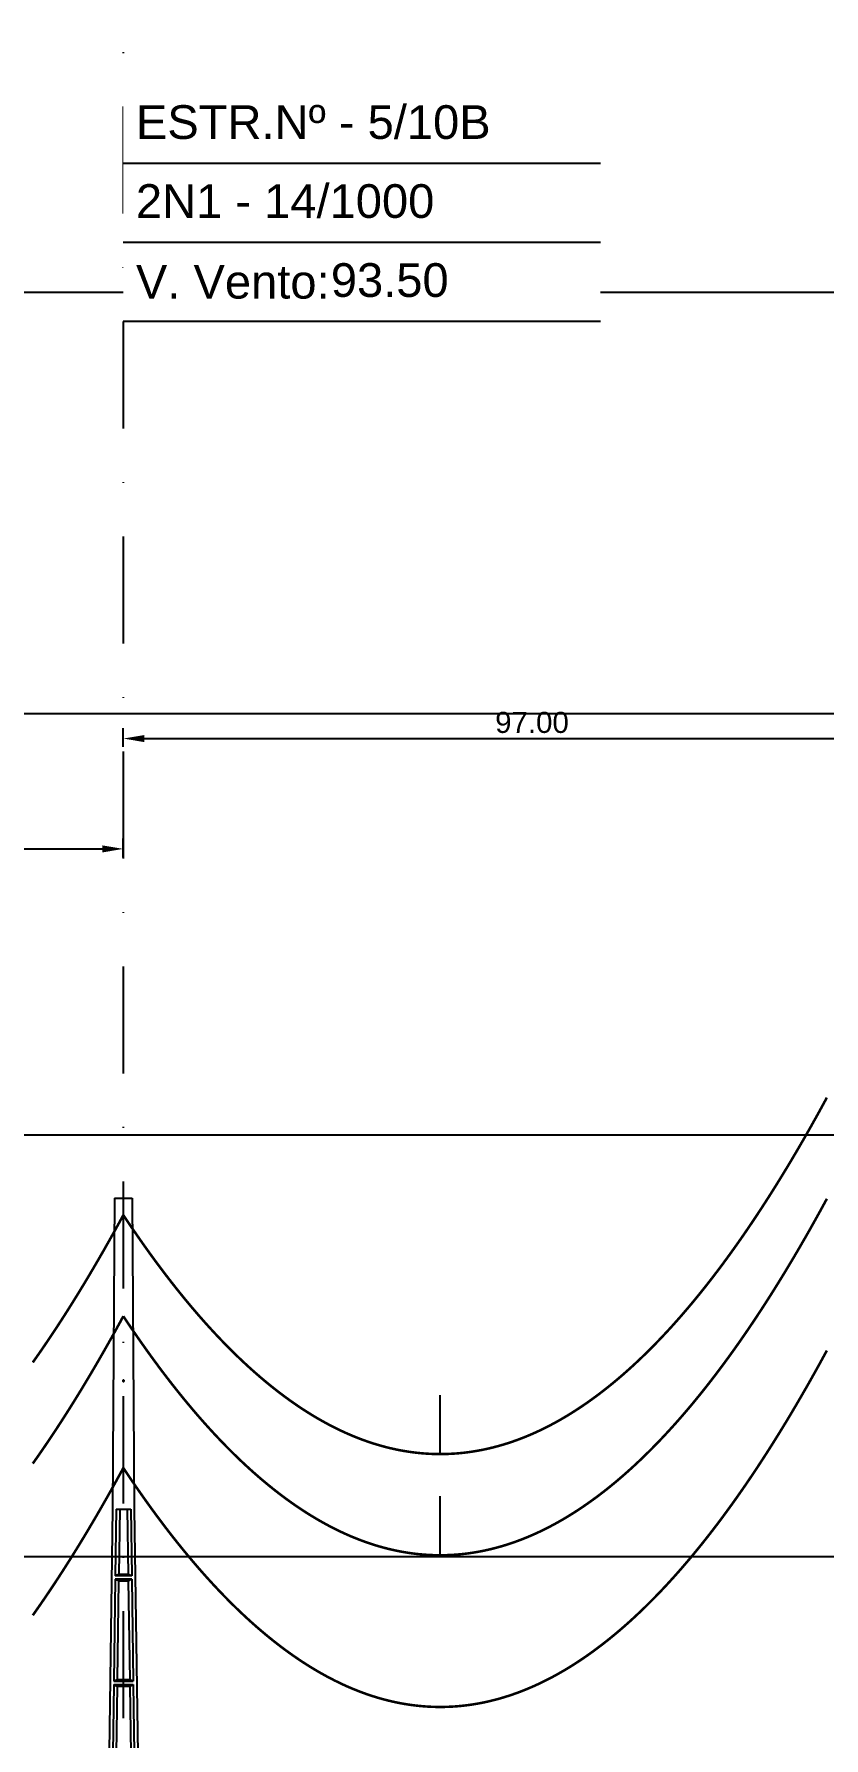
# Model space of a CAD drawing. Header units: metres. Extents: x -121 to 9872, y 3505 to 10721.
# Drawn here: x 5839.5 to 5933.2, y 6255.4 to 6457.6 of the extents above; entities that cross this region are included whole.
import ezdxf
from ezdxf.enums import TextEntityAlignment as Align

# ---------------------------------------------------------------- set-up
doc = ezdxf.new("R2010")
doc.units = ezdxf.units.M
doc.set_wipeout_variables(frame=1)
doc.header["$PDMODE"] = 2
doc.linetypes.add('DASHDOT', pattern=[25.4, 12.7, -6.35, 0, -6.35])
for name, color, linetype in [('Cabeçalho', 7, 'Continuous'), ('CON-EOL- FO', 101, 'Continuous'), ('CON-EOL-CA ARBUTUS', 144, 'Continuous'), ('cotas', 7, 'Continuous'), ('GRID', 253, 'Continuous'), ('Ind_Bloco', 7, 'Continuous'), ('POSTE DT', 7, 'Continuous')]:
    doc.layers.add(name, color=color, linetype=linetype)
doc.styles.add('Arial', font='arial.ttf')
doc.styles.add('SIMM-PADRÃO_(TXT)', font='arial.ttf', dxfattribs={"height": 2})
doc.styles.get("Standard").update_dxf_attribs({"font": 'arial.ttf'})
doc.dimstyles.new('ISO-25', dxfattribs={"dimtxt": 2.5, "dimasz": 2.5, "dimexe": 1.25, "dimexo": 0.625, "dimtad": 1, "dimzin": 1, "dimtxsty": 'Standard', "dimcen": 2.5, "dimaunit": 1, "dimadec": 3, "dimazin": 3, "dimtfac": 1, "dimtmove": 0, "dimatfit": 3, "dimfxlon": 1, "dimarcsym": 0})

# ---------------------------------------------------------------- blocks, each defined once
blk = doc.blocks.new('*U1')
at = {"layer": 'POSTE DT', "extrusion": (0, 1, 0)}
for p, q in [((-3.31, 378.23), (-4.05, 262)), ((-3.31, 378.23), (3.31, 378.23)), ((3.31, 378.23), (4.06, 262)), ((-4.05, 262), (-7.72, 0)), ((-4.05, 262), (-4.05, 262)), ((-2.73, 262), (-3.08, 237.05)), ((-2.73, 262), (2.75, 262)), ((-1.42, 262), (-1.77, 237.57)), ((1.43, 262), (1.77, 237.57)), ((2.75, 262), (3.1, 237.05)), ((4.06, 262), (7.72, 0)), ((-3.1, 235.74), (-3.63, 197.65)), ((3.11, 235.73), (-3.1, 235.74)), ((3.1, 237.05), (-3.08, 237.05)), ((3.11, 235.73), (3.65, 197.65)), ((-1.8, 235.21), (-2.32, 198.19)), ((1.8, 235.21), (2.32, 198.19)), ((-3.65, 196.34), (-4.19, 158.25)), ((-2.35, 195.8), (-2.87, 158.8)), ((2.35, 195.8), (2.87, 158.8)), ((3.66, 196.34), (4.2, 158.25)), ((-4.21, 156.94), (-4.74, 118.85)), ((-2.9, 156.39), (-3.42, 119.41)), ((2.91, 156.39), (3.42, 119.41)), ((4.21, 156.94), (4.75, 118.85)), ((-4.76, 117.54), (-5.29, 79.45)), ((4.77, 117.54), (-4.76, 117.54)), ((4.75, 118.85), (-4.74, 118.85)), ((-3.46, 116.98), (-3.97, 80.02)), ((3.46, 116.98), (3.98, 80.02)), ((4.77, 117.54), (5.3, 79.45)), ((-5.31, 78.14), (-5.85, 40.06)), ((5.32, 78.14), (-5.31, 78.14)), ((5.3, 79.45), (-5.29, 79.45)), ((-4.01, 77.57), (-4.53, 40.63)), ((4.01, 77.57), (4.53, 40.63)), ((5.32, 78.14), (5.85, 40.06)), ((-5.86, 38.74), (-6.41, 0)), ((5.87, 38.74), (-5.86, 38.74)), ((5.85, 40.06), (-5.85, 40.06)), ((5.87, 38.74), (6.41, 0)), ((-4.56, 38.17), (-5.1, 0)), ((4.56, 38.17), (5.1, 0)), ((-6.41, 0), (-7.72, 0)), ((-5.1, 0), (-6.41, 0)), ((5.1, 0), (-5.1, 0)), ((6.41, 0), (5.1, 0)), ((7.72, 0), (6.41, 0))]:
    blk.add_line(p, q, dxfattribs=at)
at = {"layer": 'POSTE DT', "ltscale": 3}
for points in [[(-3.63, 197.65), (3.65, 197.65)], [(-3.65, 196.34), (3.66, 196.34)], [(-4.21, 156.94), (4.21, 156.94)], [(4.2, 158.25), (-4.19, 158.25)]]:
    blk.add_lwpolyline(points, dxfattribs=at)
at = {"layer": 'POSTE DT'}
for points, knots in [([(0.25, 309.94), (0.25, 309.93), (0.25, 309.93), (0.25, 309.92), (0.25, 309.91), (0.25, 309.9), (0.25, 309.89), (0.24, 309.85), (0.22, 309.82), (0.19, 309.77), (0.16, 309.74), (0.11, 309.71), (0.08, 309.7), (0.01, 309.68), (-0.02, 309.68), (-0.08, 309.7), (-0.11, 309.71), (-0.16, 309.74), (-0.18, 309.76), (-0.21, 309.8), (-0.22, 309.82), (-0.24, 309.85), (-0.24, 309.87), (-0.25, 309.89), (-0.25, 309.9), (-0.25, 309.92), (-0.25, 309.92), (-0.25, 309.93), (-0.25, 309.94), (-0.25, 309.95), (-0.25, 309.95), (-0.25, 309.96), (-0.25, 309.97), (-0.24, 310), (-0.23, 310.02), (-0.21, 310.07), (-0.2, 310.09), (-0.15, 310.14), (-0.13, 310.15), (-0.07, 310.18), (-0.03, 310.19), (0.03, 310.19), (0.06, 310.18), (0.12, 310.16), (0.14, 310.14), (0.18, 310.11), (0.2, 310.09), (0.21, 310.06), (0.22, 310.05), (0.23, 310.04), (0.24, 310.01), (0.24, 309.99), (0.25, 309.97), (0.25, 309.96), (0.25, 309.95), (0.25, 309.94), (0.25, 309.94), (0.25, 309.94), (0.25, 309.94)], [-54.728303, -54.728303, -54.728303, -54.728303, -54.309038, -54.309038, -53.647169, -53.647169, -52.532885, -52.532885, -48.86224, -48.86224, -45.282765, -45.282765, -41.52867, -41.52867, -37.867486, -37.867486, -34.454589, -34.454589, -31.301423, -31.301423, -28.48103, -28.48103, -26.961755, -26.961755, -25.7544, -25.7544, -25.136228, -25.136228, -24.64409, -24.64409, -24.094201, -24.094201, -23.191199, -23.191199, -20.494482, -20.494482, -17.342863, -17.342863, -13.645538, -13.645538, -9.835989, -9.835989, -6.296781, -6.296781, -3.005029, -3.005029, 0, 0, 0, 1.527594, 1.527594, 3.697216, 3.697216, 4.489727, 4.489727, 5.01438, 5.01438, 5.095313, 5.095313, 5.095313, 5.095313]), ([(-3.1, 235.74), (-2.88, 235.65), (-2.67, 235.56), (-2.23, 235.39), (-2.02, 235.3), (-1.8, 235.21)], [0.055576, 0.055576, 0.055576, 0.055576, 56.767409, 56.767409, 113.50757, 113.50757, 113.50757, 113.50757]), ([(-1.77, 237.57), (-1.99, 237.49), (-2.21, 237.4), (-2.64, 237.22), (-2.86, 237.14), (-3.08, 237.05)], [0, 0, 0, 0, 56.660495, 56.660495, 113.412826, 113.412826, 113.412826, 113.412826]), ([(1.77, 237.57), (1.18, 237.57), (0.59, 237.57), (-0.59, 237.57), (-1.18, 237.57), (-1.77, 237.57)], [0, 0, 0, 0, 67.306894, 67.306894, 134.614447, 134.614447, 134.614447, 134.614447]), ([(3.1, 237.05), (2.87, 237.14), (2.65, 237.23), (2.21, 237.4), (1.99, 237.49), (1.77, 237.57)], [0, 0, 0, 0, 56.738948, 56.738948, 113.38731, 113.38731, 113.38731, 113.38731]), ([(1.8, 235.21), (2.02, 235.3), (2.24, 235.38), (2.68, 235.56), (2.89, 235.65), (3.11, 235.73)], [0, 0, 0, 0, 56.845349, 56.845349, 113.599799, 113.599799, 113.599799, 113.599799]), ([(-1.8, 235.21), (-1.2, 235.21), (-0.6, 235.21), (0.6, 235.21), (1.2, 235.21), (1.8, 235.21)], [0, 0, 0, 0, 68.567797, 68.567797, 137.136247, 137.136247, 137.136247, 137.136247]), ([(-2.32, 198.19), (-2.54, 198.1), (-2.76, 198.01), (-3.2, 197.83), (-3.41, 197.74), (-3.63, 197.65)], [0, 0, 0, 0, 63.412073, 63.412073, 126.777421, 126.777421, 126.777421, 126.777421]), ([(2.32, 198.19), (1.55, 198.19), (0.77, 198.19), (-0.77, 198.19), (-1.55, 198.19), (-2.32, 198.19)], [0, 0, 0, 0, 88.31008, 88.31008, 176.620652, 176.620652, 176.620652, 176.620652]), ([(3.65, 197.65), (3.43, 197.74), (3.2, 197.83), (2.76, 198.01), (2.54, 198.1), (2.32, 198.19)], [0, 0, 0, 0, 63.488119, 63.488119, 126.880939, 126.880939, 126.880939, 126.880939]), ([(-3.65, 196.34), (-3.43, 196.25), (-3.22, 196.16), (-2.78, 195.98), (-2.57, 195.89), (-2.35, 195.8)], [0.054307, 0.054307, 0.054307, 0.054307, 63.527131, 63.527131, 127.063246, 127.063246, 127.063246, 127.063246]), ([(-2.35, 195.8), (-1.57, 195.8), (-0.78, 195.8), (0.79, 195.8), (1.57, 195.8), (2.35, 195.8)], [0, 0, 0, 0, 89.585713, 89.585713, 179.17191, 179.17191, 179.17191, 179.17191]), ([(2.35, 195.8), (2.57, 195.89), (2.79, 195.98), (3.23, 196.16), (3.45, 196.25), (3.66, 196.34)], [0, 0, 0, 0, 63.60246, 63.60246, 127.109696, 127.109696, 127.109696, 127.109696]), ([(-4.21, 156.94), (-3.99, 156.85), (-3.77, 156.75), (-3.34, 156.57), (-3.12, 156.48), (-2.9, 156.39)], [0.053423, 0.053423, 0.053423, 0.053423, 70.429742, 70.429742, 140.90167, 140.90167, 140.90167, 140.90167]), ([(-2.87, 158.8), (-3.09, 158.71), (-3.31, 158.62), (-3.75, 158.43), (-3.97, 158.34), (-4.19, 158.25)], [0, 0, 0, 0, 70.301707, 70.301707, 140.590947, 140.590947, 140.590947, 140.590947]), ([(-2.9, 156.39), (-1.94, 156.39), (-0.97, 156.39), (0.97, 156.39), (1.94, 156.39), (2.91, 156.39)], [0, 0, 0, 0, 110.60219, 110.60219, 221.20473, 221.20473, 221.20473, 221.20473]), ([(2.87, 158.8), (1.92, 158.8), (0.96, 158.8), (-0.96, 158.8), (-1.91, 158.8), (-2.87, 158.8)], [0, 0, 0, 0, 109.314454, 109.314454, 218.629264, 218.629264, 218.629264, 218.629264]), ([(4.2, 158.25), (3.98, 158.34), (3.76, 158.44), (3.31, 158.62), (3.09, 158.71), (2.87, 158.8)], [0, 0, 0, 0, 70.379198, 70.379198, 140.659718, 140.659718, 140.659718, 140.659718]), ([(2.91, 156.39), (3.12, 156.48), (3.34, 156.57), (3.78, 156.75), (4, 156.85), (4.21, 156.94)], [0, 0, 0, 0, 70.506649, 70.506649, 140.914701, 140.914701, 140.914701, 140.914701]), ([(-4.76, 117.54), (-4.54, 117.45), (-4.32, 117.35), (-3.89, 117.17), (-3.67, 117.07), (-3.46, 116.98)], [0.052784, 0.052784, 0.052784, 0.052784, 77.438432, 77.438432, 154.950301, 154.950301, 154.950301, 154.950301]), ([(-3.42, 119.41), (-3.64, 119.32), (-3.86, 119.23), (-4.3, 119.04), (-4.52, 118.95), (-4.74, 118.85)], [0, 0, 0, 0, 77.299547, 77.299547, 154.618634, 154.618634, 154.618634, 154.618634]), ([(-3.46, 116.98), (-2.3, 116.98), (-1.15, 116.98), (1.15, 116.98), (2.31, 116.98), (3.46, 116.98)], [0, 0, 0, 0, 131.617604, 131.617604, 263.235447, 263.235447, 263.235447, 263.235447]), ([(3.42, 119.41), (2.28, 119.41), (1.14, 119.41), (-1.14, 119.41), (-2.28, 119.41), (-3.42, 119.41)], [0, 0, 0, 0, 130.319901, 130.319901, 260.640046, 260.640046, 260.640046, 260.640046]), ([(4.75, 118.85), (4.53, 118.95), (4.31, 119.04), (3.87, 119.23), (3.64, 119.32), (3.42, 119.41)], [0, 0, 0, 0, 77.381597, 77.381597, 154.66183, 154.66183, 154.66183, 154.66183]), ([(3.46, 116.98), (3.68, 117.07), (3.89, 117.17), (4.33, 117.35), (4.55, 117.45), (4.77, 117.54)], [0, 0, 0, 0, 77.520013, 77.520013, 154.938747, 154.938747, 154.938747, 154.938747]), ([(-5.31, 78.14), (-5.09, 78.05), (-4.88, 77.95), (-4.44, 77.76), (-4.23, 77.67), (-4.01, 77.57)], [0.052308, 0.052308, 0.052308, 0.052308, 84.527725, 84.527725, 169.158824, 169.158824, 169.158824, 169.158824]), ([(-3.97, 80.02), (-4.19, 79.93), (-4.41, 79.83), (-4.85, 79.64), (-5.07, 79.55), (-5.29, 79.45)], [0, 0, 0, 0, 84.379671, 84.379671, 168.809376, 168.809376, 168.809376, 168.809376]), ([(-4.01, 77.57), (-2.67, 77.57), (-1.34, 77.57), (1.34, 77.57), (2.67, 77.57), (4.01, 77.57)], [0, 0, 0, 0, 152.632212, 152.632212, 305.264569, 305.264569, 305.264569, 305.264569]), ([(3.98, 80.02), (2.65, 80.02), (1.33, 80.02), (-1.32, 80.02), (-2.65, 80.02), (-3.97, 80.02)], [0, 0, 0, 0, 151.326157, 151.326157, 302.652465, 302.652465, 302.652465, 302.652465]), ([(5.3, 79.45), (5.08, 79.55), (4.86, 79.64), (4.42, 79.83), (4.2, 79.93), (3.98, 80.02)], [0, 0, 0, 0, 84.46863, 84.46863, 168.833721, 168.833721, 168.833721, 168.833721]), ([(4.01, 77.57), (4.23, 77.67), (4.45, 77.76), (4.88, 77.95), (5.1, 78.05), (5.32, 78.14)], [0, 0, 0, 0, 84.616316, 84.616316, 169.129178, 169.129178, 169.129178, 169.129178]), ([(-5.86, 38.74), (-5.65, 38.65), (-5.43, 38.55), (-5, 38.36), (-4.78, 38.26), (-4.56, 38.17)], [0.026524, 0.026524, 0.026524, 0.026524, 91.679563, 91.679563, 183.466041, 183.466041, 183.466041, 183.466041]), ([(-4.53, 40.63), (-4.75, 40.53), (-4.97, 40.44), (-5.41, 40.25), (-5.63, 40.15), (-5.85, 40.06)], [0, 0, 0, 0, 91.523648, 91.523648, 183.126775, 183.126775, 183.126775, 183.126775]), ([(4.53, 40.63), (3.02, 40.63), (1.51, 40.63), (-1.51, 40.63), (-3.02, 40.63), (-4.53, 40.63)], [0, 0, 0, 0, 172.33304, 172.33304, 344.666151, 344.666151, 344.666151, 344.666151]), ([(5.85, 40.06), (5.63, 40.15), (5.41, 40.25), (4.97, 40.44), (4.75, 40.53), (4.53, 40.63)], [0, 0, 0, 0, 91.621326, 91.621326, 183.137324, 183.137324, 183.137324, 183.137324]), ([(4.56, 38.17), (4.78, 38.26), (5, 38.36), (5.43, 38.55), (5.65, 38.65), (5.87, 38.74)], [0, 0, 0, 0, 91.776928, 91.776928, 183.448614, 183.448614, 183.448614, 183.448614]), ([(-4.56, 38.17), (-3.04, 38.17), (-1.52, 38.17), (1.52, 38.17), (3.04, 38.17), (4.56, 38.17)], [0, 0, 0, 0, 173.646192, 173.646192, 347.292451, 347.292451, 347.292451, 347.292451])]:
    blk.add_open_spline(points, degree=3, knots=knots, dxfattribs=at)
blk = doc.blocks.new('*D349')
at = {"layer": 'cotas', "color": 0, "lineweight": -2, "transparency": 16777216}
for p, q in [((5760.1, 6359.91), (5760.1, 6362.16)), ((5850.1, 6359.91), (5850.1, 6362.16)), ((5762.6, 6360.91), (5847.6, 6360.91))]:
    blk.add_line(p, q, dxfattribs=at)
at = {"layer": 'cotas', "color": 0, "transparency": 16777216}
for points in [[(5762.6, 6361.33), (5762.6, 6360.49), (5760.1, 6360.91)], [(5847.6, 6361.33), (5847.6, 6360.49), (5850.1, 6360.91)]]:
    blk.add_solid(points, dxfattribs=at)
at = {"layer": 'Defpoints', "color": 0, "transparency": 16777216}
for p in [(5850.1, 6360.91), (5850.1, 6319.48), (5760.1, 6316.5)]:
    blk.add_point(p, dxfattribs=at)
at = {"layer": 'cotas', "color": 0, "transparency": 16777216, "insert": (5805.1, 6362.81), "char_height": 2.5, "attachment_point": 5}
blk.add_mtext('90.00', dxfattribs=at)
blk = doc.blocks.new('*D350')
at = {"layer": 'cotas', "color": 0, "lineweight": -2, "transparency": 16777216}
for p, q in [((5850.1, 6373), (5850.1, 6375.25)), ((5947.1, 6373), (5947.1, 6375.25)), ((5852.6, 6374), (5944.6, 6374))]:
    blk.add_line(p, q, dxfattribs=at)
at = {"layer": 'cotas', "color": 0, "transparency": 16777216}
for points in [[(5852.6, 6374.42), (5852.6, 6373.58), (5850.1, 6374)], [(5944.6, 6374.42), (5944.6, 6373.58), (5947.1, 6374)]]:
    blk.add_solid(points, dxfattribs=at)
at = {"layer": 'Defpoints', "color": 0, "transparency": 16777216}
for p in [(5947.1, 6374), (5947.1, 6362.1), (5850.1, 6328.48)]:
    blk.add_point(p, dxfattribs=at)
at = {"layer": 'cotas', "color": 0, "transparency": 16777216, "insert": (5898.6, 6375.9), "char_height": 2.5, "attachment_point": 5}
blk.add_mtext('97.00', dxfattribs=at)
blk = doc.blocks.new('BlocoCabecalho')
blk.add_wipeout([(-11.66, -3.34), (44.97, -3.34), (44.97, -31.45), (-11.66, -31.45)])
for points in [[(-11.66, -12.71), (44.97, -12.71)], [(-11.66, -22.08), (44.97, -22.08)], [(-11.66, -31.45), (44.97, -31.45)]]:
    blk.add_lwpolyline(points)
at = {"style": 'SIMM-PADRÃO_(TXT)'}
for tag, p in [('ESTRUTURANUM', (-10.16, -11.03)), ('TIPO_ESFORÇO', (-10.16, -20.4)), ('VÃOVENTO', (12.97, -29.77))]:
    blk.add_attdef(tag, text='', height=4, dxfattribs=at).set_placement(p, align=Align.BOTTOM_LEFT)
at = {"layer": 'Ind_Bloco', "color": 7, "style": 'Arial'}
blk.add_text('V. Vento:', height=4, dxfattribs=at).set_placement((-10.16, -26.77), align=Align.MIDDLE_LEFT)

msp = doc.modelspace()

# ---------------------------------------------------------------- linework, layer by layer
at = {"layer": 'CON-EOL- FO', "const_width": 0.3}
for points in [[(5850.103, 6287.473), (5850.586, 6286.749), (5851.069, 6286.033), (5851.551, 6285.328), (5852.034, 6284.631), (5852.516, 6283.945), (5852.999, 6283.267), (5853.481, 6282.599), (5853.964, 6281.94), (5854.447, 6281.291), (5854.929, 6280.651), (5855.412, 6280.021), (5855.894, 6279.4), (5856.377, 6278.788), (5856.86, 6278.186), (5857.342, 6277.593), (5857.825, 6277.01), (5858.307, 6276.436), (5858.79, 6275.871), (5859.272, 6275.316), (5859.755, 6274.77), (5860.238, 6274.234), (5860.72, 6273.707), (5861.203, 6273.189), (5861.685, 6272.681), (5862.168, 6272.182), (5862.651, 6271.692), (5863.133, 6271.212), (5863.616, 6270.741), (5864.098, 6270.28), (5864.581, 6269.828), (5865.064, 6269.385), (5865.546, 6268.952), (5866.029, 6268.528), (5866.511, 6268.113), (5866.994, 6267.708), (5867.476, 6267.312), (5867.959, 6266.925), (5868.442, 6266.548), (5868.924, 6266.18), (5869.407, 6265.822), (5869.889, 6265.472), (5870.372, 6265.133), (5870.855, 6264.802), (5871.337, 6264.481), (5871.82, 6264.169), (5872.302, 6263.867), (5872.785, 6263.574), (5873.268, 6263.29), (5873.75, 6263.016), (5874.233, 6262.751), (5874.715, 6262.495), (5875.198, 6262.249), (5875.68, 6262.012), (5876.163, 6261.784), (5876.646, 6261.565), (5877.128, 6261.356), (5877.611, 6261.157), (5878.093, 6260.966), (5878.576, 6260.785), (5879.059, 6260.614), (5879.541, 6260.451), (5880.024, 6260.298), (5880.506, 6260.155), (5880.989, 6260.02), (5881.471, 6259.895), (5881.954, 6259.779), (5882.437, 6259.673), (5882.919, 6259.576), (5883.402, 6259.488), (5883.884, 6259.41), (5884.367, 6259.341), (5884.85, 6259.281), (5885.332, 6259.231), (5885.815, 6259.189), (5886.297, 6259.158), (5886.78, 6259.135), (5887.263, 6259.122), (5887.745, 6259.118), (5888.228, 6259.124), (5888.71, 6259.139), (5889.193, 6259.163), (5889.675, 6259.196), (5890.158, 6259.239), (5890.641, 6259.291), (5891.123, 6259.353), (5891.606, 6259.424), (5892.088, 6259.504), (5892.571, 6259.593), (5893.054, 6259.692), (5893.536, 6259.8), (5894.019, 6259.918), (5894.501, 6260.044), (5894.984, 6260.181), (5895.467, 6260.326), (5895.949, 6260.481), (5896.432, 6260.645), (5896.914, 6260.818), (5897.397, 6261.001), (5897.879, 6261.193), (5898.362, 6261.395), (5898.845, 6261.605), (5899.327, 6261.825), (5899.81, 6262.055), (5900.292, 6262.294), (5900.775, 6262.542), (5901.258, 6262.799), (5901.74, 6263.066), (5902.223, 6263.342), (5902.705, 6263.628), (5903.188, 6263.922), (5903.67, 6264.227), (5904.153, 6264.54), (5904.636, 6264.863), (5905.118, 6265.195), (5905.601, 6265.537), (5906.083, 6265.887), (5906.566, 6266.248), (5907.049, 6266.617), (5907.531, 6266.996), (5908.014, 6267.385), (5908.496, 6267.782), (5908.979, 6268.189), (5909.462, 6268.606), (5909.944, 6269.031), (5910.427, 6269.466), (5910.909, 6269.911), (5911.392, 6270.365), (5911.874, 6270.828), (5912.357, 6271.301), (5912.84, 6271.782), (5913.322, 6272.274), (5913.805, 6272.774), (5914.287, 6273.285), (5914.77, 6273.804), (5915.253, 6274.333), (5915.735, 6274.871), (5916.218, 6275.419), (5916.7, 6275.976), (5917.183, 6276.542), (5917.666, 6277.118), (5918.148, 6277.703), (5918.631, 6278.297), (5919.113, 6278.901), (5919.596, 6279.515), (5920.078, 6280.137), (5920.561, 6280.77), (5921.044, 6281.411), (5921.526, 6282.062), (5922.009, 6282.722), (5922.491, 6283.392), (5922.974, 6284.071), (5923.457, 6284.76), (5923.939, 6285.458), (5924.422, 6286.166), (5924.904, 6286.882), (5925.387, 6287.609), (5925.869, 6288.345), (5926.352, 6289.09), (5926.835, 6289.844), (5927.317, 6290.608), (5927.8, 6291.382), (5928.282, 6292.165), (5928.765, 6292.957), (5929.248, 6293.759), (5929.73, 6294.57), (5930.213, 6295.391), (5930.695, 6296.222), (5931.178, 6297.061), (5931.661, 6297.91), (5932.143, 6298.769), (5932.626, 6299.637), (5933.108, 6300.515), (5933.591, 6301.402)], [(5839.357, 6269.991), (5839.805, 6270.626), (5840.253, 6271.269), (5840.7, 6271.92), (5841.148, 6272.579), (5841.596, 6273.247), (5842.044, 6273.922), (5842.491, 6274.606), (5842.939, 6275.298), (5843.387, 6275.998), (5843.835, 6276.706), (5844.282, 6277.422), (5844.73, 6278.146), (5845.178, 6278.879), (5845.626, 6279.619), (5846.073, 6280.368), (5846.521, 6281.125), (5846.969, 6281.89), (5847.417, 6282.663), (5847.865, 6283.444), (5848.312, 6284.234), (5848.76, 6285.031), (5849.208, 6285.837), (5849.656, 6286.651), (5850.103, 6287.473)]]:
    msp.add_lwpolyline(points, dxfattribs=at)
at = {"layer": 'CON-EOL-CA ARBUTUS'}
for p, q in [((5887.7, 6289.118), (5887.7, 6296.118)), ((5887.7, 6277.118), (5887.7, 6284.118))]:
    msp.add_line(p, q, dxfattribs=at)
at = {"layer": 'CON-EOL-CA ARBUTUS', "const_width": 0.3}
for points in [[(5850.103, 6317.473), (5850.586, 6316.749), (5851.069, 6316.033), (5851.551, 6315.328), (5852.034, 6314.631), (5852.516, 6313.945), (5852.999, 6313.267), (5853.481, 6312.599), (5853.964, 6311.94), (5854.447, 6311.291), (5854.929, 6310.651), (5855.412, 6310.021), (5855.894, 6309.4), (5856.377, 6308.788), (5856.86, 6308.186), (5857.342, 6307.593), (5857.825, 6307.01), (5858.307, 6306.436), (5858.79, 6305.871), (5859.272, 6305.316), (5859.755, 6304.77), (5860.238, 6304.234), (5860.72, 6303.707), (5861.203, 6303.189), (5861.685, 6302.681), (5862.168, 6302.182), (5862.651, 6301.692), (5863.133, 6301.212), (5863.616, 6300.741), (5864.098, 6300.28), (5864.581, 6299.828), (5865.064, 6299.385), (5865.546, 6298.952), (5866.029, 6298.528), (5866.511, 6298.113), (5866.994, 6297.708), (5867.476, 6297.312), (5867.959, 6296.925), (5868.442, 6296.548), (5868.924, 6296.18), (5869.407, 6295.822), (5869.889, 6295.472), (5870.372, 6295.133), (5870.855, 6294.802), (5871.337, 6294.481), (5871.82, 6294.169), (5872.302, 6293.867), (5872.785, 6293.574), (5873.268, 6293.29), (5873.75, 6293.016), (5874.233, 6292.751), (5874.715, 6292.495), (5875.198, 6292.249), (5875.68, 6292.012), (5876.163, 6291.784), (5876.646, 6291.565), (5877.128, 6291.356), (5877.611, 6291.157), (5878.093, 6290.966), (5878.576, 6290.785), (5879.059, 6290.614), (5879.541, 6290.451), (5880.024, 6290.298), (5880.506, 6290.155), (5880.989, 6290.02), (5881.471, 6289.895), (5881.954, 6289.779), (5882.437, 6289.673), (5882.919, 6289.576), (5883.402, 6289.488), (5883.884, 6289.41), (5884.367, 6289.341), (5884.85, 6289.281), (5885.332, 6289.231), (5885.815, 6289.189), (5886.297, 6289.158), (5886.78, 6289.135), (5887.263, 6289.122), (5887.745, 6289.118), (5888.228, 6289.124), (5888.71, 6289.139), (5889.193, 6289.163), (5889.675, 6289.196), (5890.158, 6289.239), (5890.641, 6289.291), (5891.123, 6289.353), (5891.606, 6289.424), (5892.088, 6289.504), (5892.571, 6289.593), (5893.054, 6289.692), (5893.536, 6289.8), (5894.019, 6289.918), (5894.501, 6290.044), (5894.984, 6290.181), (5895.467, 6290.326), (5895.949, 6290.481), (5896.432, 6290.645), (5896.914, 6290.818), (5897.397, 6291.001), (5897.879, 6291.193), (5898.362, 6291.395), (5898.845, 6291.605), (5899.327, 6291.825), (5899.81, 6292.055), (5900.292, 6292.294), (5900.775, 6292.542), (5901.258, 6292.799), (5901.74, 6293.066), (5902.223, 6293.342), (5902.705, 6293.628), (5903.188, 6293.922), (5903.67, 6294.227), (5904.153, 6294.54), (5904.636, 6294.863), (5905.118, 6295.195), (5905.601, 6295.537), (5906.083, 6295.887), (5906.566, 6296.248), (5907.049, 6296.617), (5907.531, 6296.996), (5908.014, 6297.385), (5908.496, 6297.782), (5908.979, 6298.189), (5909.462, 6298.606), (5909.944, 6299.031), (5910.427, 6299.466), (5910.909, 6299.911), (5911.392, 6300.365), (5911.874, 6300.828), (5912.357, 6301.301), (5912.84, 6301.782), (5913.322, 6302.274), (5913.805, 6302.774), (5914.287, 6303.285), (5914.77, 6303.804), (5915.253, 6304.333), (5915.735, 6304.871), (5916.218, 6305.419), (5916.7, 6305.976), (5917.183, 6306.542), (5917.666, 6307.118), (5918.148, 6307.703), (5918.631, 6308.297), (5919.113, 6308.901), (5919.596, 6309.515), (5920.078, 6310.137), (5920.561, 6310.77), (5921.044, 6311.411), (5921.526, 6312.062), (5922.009, 6312.722), (5922.491, 6313.392), (5922.974, 6314.071), (5923.457, 6314.76), (5923.939, 6315.458), (5924.422, 6316.166), (5924.904, 6316.882), (5925.387, 6317.609), (5925.869, 6318.345), (5926.352, 6319.09), (5926.835, 6319.844), (5927.317, 6320.608), (5927.8, 6321.382), (5928.282, 6322.165), (5928.765, 6322.957), (5929.248, 6323.759), (5929.73, 6324.57), (5930.213, 6325.391), (5930.695, 6326.222), (5931.178, 6327.061), (5931.661, 6327.91), (5932.143, 6328.769), (5932.626, 6329.637), (5933.108, 6330.515), (5933.591, 6331.402)], [(5850.103, 6305.473), (5850.586, 6304.749), (5851.069, 6304.033), (5851.551, 6303.328), (5852.034, 6302.631), (5852.516, 6301.945), (5852.999, 6301.267), (5853.481, 6300.599), (5853.964, 6299.94), (5854.447, 6299.291), (5854.929, 6298.651), (5855.412, 6298.021), (5855.894, 6297.4), (5856.377, 6296.788), (5856.86, 6296.186), (5857.342, 6295.593), (5857.825, 6295.01), (5858.307, 6294.436), (5858.79, 6293.871), (5859.272, 6293.316), (5859.755, 6292.77), (5860.238, 6292.234), (5860.72, 6291.707), (5861.203, 6291.189), (5861.685, 6290.681), (5862.168, 6290.182), (5862.651, 6289.692), (5863.133, 6289.212), (5863.616, 6288.741), (5864.098, 6288.28), (5864.581, 6287.828), (5865.064, 6287.385), (5865.546, 6286.952), (5866.029, 6286.528), (5866.511, 6286.113), (5866.994, 6285.708), (5867.476, 6285.312), (5867.959, 6284.925), (5868.442, 6284.548), (5868.924, 6284.18), (5869.407, 6283.822), (5869.889, 6283.472), (5870.372, 6283.133), (5870.855, 6282.802), (5871.337, 6282.481), (5871.82, 6282.169), (5872.302, 6281.867), (5872.785, 6281.574), (5873.268, 6281.29), (5873.75, 6281.016), (5874.233, 6280.751), (5874.715, 6280.495), (5875.198, 6280.249), (5875.68, 6280.012), (5876.163, 6279.784), (5876.646, 6279.565), (5877.128, 6279.356), (5877.611, 6279.157), (5878.093, 6278.966), (5878.576, 6278.785), (5879.059, 6278.614), (5879.541, 6278.451), (5880.024, 6278.298), (5880.506, 6278.155), (5880.989, 6278.02), (5881.471, 6277.895), (5881.954, 6277.779), (5882.437, 6277.673), (5882.919, 6277.576), (5883.402, 6277.488), (5883.884, 6277.41), (5884.367, 6277.341), (5884.85, 6277.281), (5885.332, 6277.231), (5885.815, 6277.189), (5886.297, 6277.158), (5886.78, 6277.135), (5887.263, 6277.122), (5887.745, 6277.118), (5888.228, 6277.124), (5888.71, 6277.139), (5889.193, 6277.163), (5889.675, 6277.196), (5890.158, 6277.239), (5890.641, 6277.291), (5891.123, 6277.353), (5891.606, 6277.424), (5892.088, 6277.504), (5892.571, 6277.593), (5893.054, 6277.692), (5893.536, 6277.8), (5894.019, 6277.918), (5894.501, 6278.044), (5894.984, 6278.181), (5895.467, 6278.326), (5895.949, 6278.481), (5896.432, 6278.645), (5896.914, 6278.818), (5897.397, 6279.001), (5897.879, 6279.193), (5898.362, 6279.395), (5898.845, 6279.605), (5899.327, 6279.825), (5899.81, 6280.055), (5900.292, 6280.294), (5900.775, 6280.542), (5901.258, 6280.799), (5901.74, 6281.066), (5902.223, 6281.342), (5902.705, 6281.628), (5903.188, 6281.922), (5903.67, 6282.227), (5904.153, 6282.54), (5904.636, 6282.863), (5905.118, 6283.195), (5905.601, 6283.537), (5906.083, 6283.887), (5906.566, 6284.248), (5907.049, 6284.617), (5907.531, 6284.996), (5908.014, 6285.385), (5908.496, 6285.782), (5908.979, 6286.189), (5909.462, 6286.606), (5909.944, 6287.031), (5910.427, 6287.466), (5910.909, 6287.911), (5911.392, 6288.365), (5911.874, 6288.828), (5912.357, 6289.301), (5912.84, 6289.782), (5913.322, 6290.274), (5913.805, 6290.774), (5914.287, 6291.285), (5914.77, 6291.804), (5915.253, 6292.333), (5915.735, 6292.871), (5916.218, 6293.419), (5916.7, 6293.976), (5917.183, 6294.542), (5917.666, 6295.118), (5918.148, 6295.703), (5918.631, 6296.297), (5919.113, 6296.901), (5919.596, 6297.515), (5920.078, 6298.137), (5920.561, 6298.77), (5921.044, 6299.411), (5921.526, 6300.062), (5922.009, 6300.722), (5922.491, 6301.392), (5922.974, 6302.071), (5923.457, 6302.76), (5923.939, 6303.458), (5924.422, 6304.166), (5924.904, 6304.882), (5925.387, 6305.609), (5925.869, 6306.345), (5926.352, 6307.09), (5926.835, 6307.844), (5927.317, 6308.608), (5927.8, 6309.382), (5928.282, 6310.165), (5928.765, 6310.957), (5929.248, 6311.759), (5929.73, 6312.57), (5930.213, 6313.391), (5930.695, 6314.222), (5931.178, 6315.061), (5931.661, 6315.91), (5932.143, 6316.769), (5932.626, 6317.637), (5933.108, 6318.515), (5933.591, 6319.402)], [(5839.357, 6299.991), (5839.805, 6300.626), (5840.253, 6301.269), (5840.7, 6301.92), (5841.148, 6302.579), (5841.596, 6303.247), (5842.044, 6303.922), (5842.491, 6304.606), (5842.939, 6305.298), (5843.387, 6305.998), (5843.835, 6306.706), (5844.282, 6307.422), (5844.73, 6308.146), (5845.178, 6308.879), (5845.626, 6309.619), (5846.073, 6310.368), (5846.521, 6311.125), (5846.969, 6311.89), (5847.417, 6312.663), (5847.865, 6313.444), (5848.312, 6314.234), (5848.76, 6315.031), (5849.208, 6315.837), (5849.656, 6316.651), (5850.103, 6317.473)], [(5839.357, 6287.991), (5839.805, 6288.626), (5840.253, 6289.269), (5840.7, 6289.92), (5841.148, 6290.579), (5841.596, 6291.247), (5842.044, 6291.922), (5842.491, 6292.606), (5842.939, 6293.298), (5843.387, 6293.998), (5843.835, 6294.706), (5844.282, 6295.422), (5844.73, 6296.146), (5845.178, 6296.879), (5845.626, 6297.619), (5846.073, 6298.368), (5846.521, 6299.125), (5846.969, 6299.89), (5847.417, 6300.663), (5847.865, 6301.444), (5848.312, 6302.234), (5848.76, 6303.031), (5849.208, 6303.837), (5849.656, 6304.651), (5850.103, 6305.473)]]:
    msp.add_lwpolyline(points, dxfattribs=at)
at = {"layer": 'GRID', "linetype": 'DASHDOT'}
msp.add_line((5850.103, 7876.973), (5850.103, 5510.205), dxfattribs=at)
at = {"layer": 'GRID'}
for points in [[(-30.298, 6426.973), (7827.812, 6426.973)], [(-30.298, 6376.973), (7827.812, 6376.973)], [(-30.298, 6326.973), (7827.812, 6326.973)], [(-30.298, 6276.973), (7827.812, 6276.973)]]:
    msp.add_lwpolyline(points, dxfattribs=at)

# ---------------------------------------------------------------- block references
at = {"layer": 'POSTE DT', "xscale": 0.3172702451939489, "yscale": 0.3172702451939489, "zscale": 0.3172702451939489}
msp.add_blockref('*U1', (5850.119, 6199.473), dxfattribs=at)

# ---------------------------------------------------------------- dimensions: what is measured, and where the dimension line sits
at = {"layer": 'cotas'}
dim = msp.add_linear_dim(base=(5947.103, 6374), p1=(5850.103, 6328.479), p2=(5947.103, 6362.101), dimstyle='ISO-25', dxfattribs=at)
dim.commit()
dim.dimension.update_dxf_attribs({"geometry": '*D350', "text_midpoint": (5898.603, 6374), "dimtype": 160})
dim = msp.add_linear_dim(base=(5850.103, 6360.911), p1=(5760.103, 6316.502), p2=(5850.103, 6319.479), dimstyle='ISO-25', dxfattribs=at)
dim.commit()
dim.dimension.update_dxf_attribs({"geometry": '*D349', "text_midpoint": (5805.103, 6362.812)})

# ---------------------------------------------------------------- next in the draw order: block references
at = {"layer": 'Cabeçalho'}
msp.add_blockref('BlocoCabecalho', (5861.759, 6454.964), dxfattribs=at).add_auto_attribs({'ESTRUTURANUM': 'ESTR.Nº - 5/10B', 'TIPO_ESFORÇO': '2N1 - 14/1000', 'VÃOVENTO': '93.50'})

doc.saveas('drawing.dxf')
